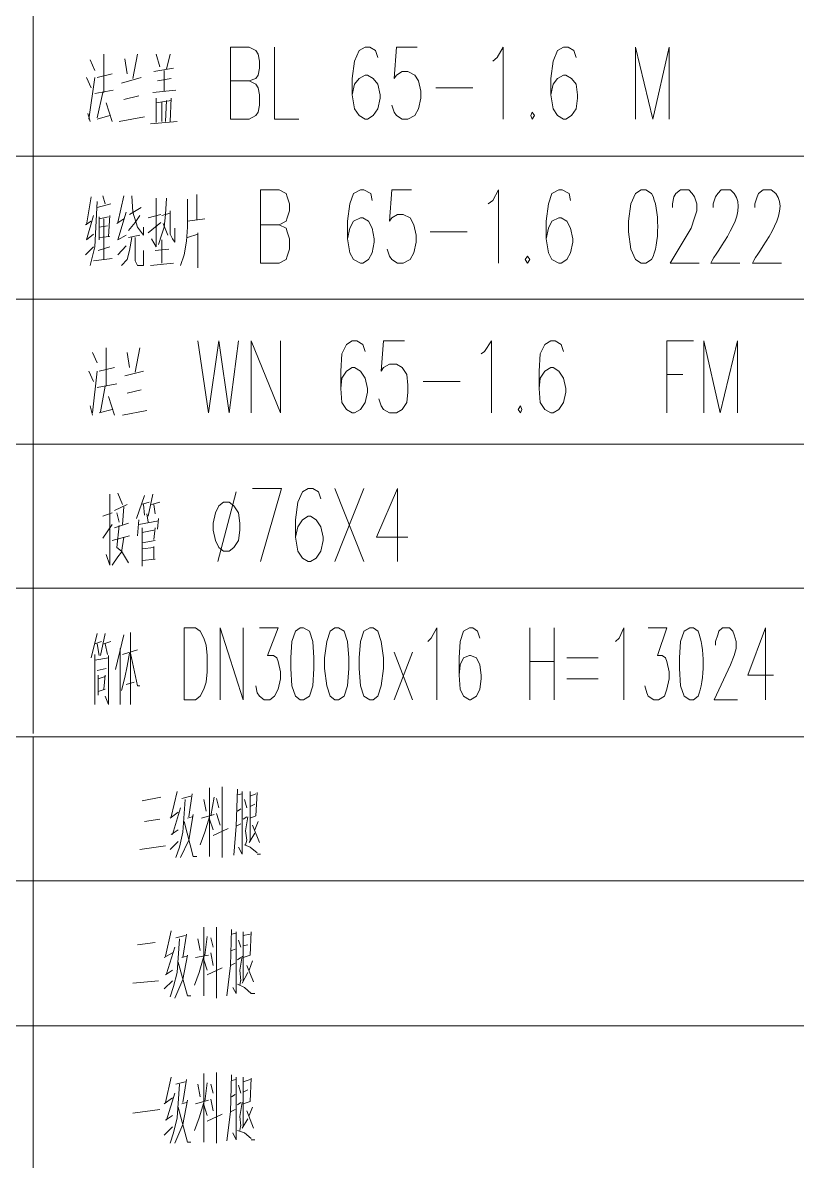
# Model space of a CAD drawing. Header units: millimetres. Extents: x 0 to 1648, y 27 to 2331.
# Drawn here: x 1278.9 to 1399, y 628.3 to 804.8 of the extents above; entities that cross this region are included whole.
import ezdxf

# ---------------------------------------------------------------- set-up
doc = ezdxf.new("R2010")
doc.units = ezdxf.units.MM
doc.layers.add('1', color=7, linetype='Continuous')

msp = doc.modelspace()

# ---------------------------------------------------------------- linework, layer by layer
at = {"layer": '1', "color": 0, "lineweight": 5}
for points in [[(1280.52, 806.451732), (1280.52, 784.131732)], [(1291.5, 794.031732), (1291.5, 799.971732)], [(1296.72, 799.971732), (1296, 796.191732)], [(1299.6, 799.971732), (1300.14, 797.991732)], [(1301.76, 799.971732), (1301.22, 797.631732)], [(1311.12, 789.891732), (1311.12, 801.051732), (1314, 801.051732), (1315.08, 800.511732), (1315.44, 799.971732), (1315.62, 798.891732), (1315.62, 797.811732), (1315.44, 796.731732), (1315.08, 796.191732), (1314, 795.831732), (1311.12, 795.831732)], [(1317.96, 801.051732), (1317.96, 789.891732), (1321.74, 789.891732)], [(1333.98, 799.431732), (1333.62, 800.511732), (1332.72, 801.051732), (1332, 801.051732), (1331.1, 800.511732), (1330.38, 798.891732), (1330.02, 796.191732), (1330.02, 793.671732), (1330.38, 791.511732), (1331.1, 790.431732), (1332, 789.891732), (1332.36, 789.891732), (1333.26, 790.431732), (1333.98, 791.511732), (1334.34, 793.131732), (1334.34, 793.671732), (1333.98, 795.291732), (1333.26, 796.191732), (1332.36, 796.731732), (1332, 796.731732), (1331.1, 796.191732), (1330.38, 795.291732), (1330.02, 793.671732)], [(1340.1, 801.051732), (1336.86, 801.051732), (1336.5, 796.191732), (1336.86, 796.731732), (1337.76, 797.271732), (1338.66, 797.271732), (1339.74, 796.731732), (1340.28, 795.831732), (1340.64, 794.211732), (1340.64, 793.131732), (1340.28, 791.511732), (1339.74, 790.431732), (1338.66, 789.891732), (1337.76, 789.891732), (1336.86, 790.431732), (1336.5, 790.971732), (1336.14, 792.051732)], [(1351.8, 798.891732), (1352.52, 799.431732), (1353.42, 801.051732), (1353.42, 789.891732)], [(1364.76, 799.431732), (1364.4, 800.511732), (1363.5, 801.051732), (1362.78, 801.051732), (1361.88, 800.511732), (1361.16, 798.891732), (1360.8, 796.191732), (1360.8, 793.671732), (1361.16, 791.511732), (1361.88, 790.431732), (1362.78, 789.891732), (1363.14, 789.891732), (1364.04, 790.431732), (1364.76, 791.511732), (1364.94, 793.131732), (1364.94, 793.671732), (1364.76, 795.291732), (1364.04, 796.191732), (1363.14, 796.731732), (1362.78, 796.731732), (1361.88, 796.191732), (1361.16, 795.291732), (1360.8, 793.671732)], [(1373.94, 789.891732), (1373.94, 801.051732), (1376.64, 789.891732), (1379.16, 801.051732), (1379.16, 789.891732)], [(1289.34, 799.071732), (1290.06, 797.451732)], [(1294.74, 799.251732), (1295.1, 796.911732)], [(1302.3, 797.811732), (1299.24, 797.271732)], [(1288.8, 796.371732), (1289.52, 794.751732)], [(1289.16, 789.891732), (1290.06, 796.371732)], [(1290.42, 796.371732), (1292.76, 796.911732)], [(1297.26, 796.371732), (1294.2, 795.471732)], [(1299.78, 795.831732), (1301.94, 796.191732)], [(1300.86, 797.451732), (1300.86, 794.211732)], [(1290.06, 793.851732), (1292.94, 794.391732)], [(1299.06, 794.031732), (1302.66, 794.391732)], [(1314, 795.831732), (1315.08, 795.291732), (1315.44, 794.751732), (1315.62, 793.671732), (1315.62, 792.051732), (1315.44, 790.971732), (1315.08, 790.431732), (1314, 789.891732), (1311.12, 789.891732)], [(1342.98, 794.751732), (1348.74, 794.751732)], [(1290.42, 790.071732), (1291.32, 794.031732)], [(1294.56, 792.951732), (1296.9, 793.491732)], [(1299.6, 789.351732), (1299.6, 793.131732)], [(1299.6, 792.411732), (1301.94, 792.771732)], [(1300.5, 792.591732), (1300.5, 789.531732)], [(1301.04, 789.531732), (1301.22, 792.771732)], [(1301.94, 793.131732), (1301.76, 789.531732)], [(1288.98, 790.791732), (1289.34, 789.531732)], [(1291.86, 792.411732), (1292.76, 789.531732)], [(1357.92, 790.971732), (1357.74, 790.431732), (1357.92, 789.891732), (1358.28, 790.431732), (1357.92, 790.971732)], [(1290.42, 789.891732), (1292.4, 790.431732)], [(1293.84, 789.531732), (1297.8, 790.251732)], [(1298.7, 789.171732), (1302.84, 789.531732)], [(1645.2, 784.131732), (1140.3, 784.131732), (1140.3, 761.811732)], [(1280.52, 784.131732), (1280.52, 761.811732)], [(1315.8, 767.571732), (1315.8, 778.911732), (1318.68, 778.911732), (1319.76, 778.371732), (1319.94, 777.831732), (1320.3, 776.751732), (1320.3, 775.671732), (1319.94, 774.591732), (1319.76, 774.051732), (1318.68, 773.511732), (1315.8, 773.511732)], [(1333.08, 777.291732), (1332.9, 778.371732), (1331.82, 778.911732), (1331.28, 778.911732), (1330.2, 778.371732), (1329.66, 776.751732), (1329.3, 774.051732), (1329.3, 771.351732), (1329.66, 769.191732), (1330.2, 768.111732), (1331.28, 767.571732), (1331.64, 767.571732), (1332.54, 768.111732), (1333.08, 769.191732), (1333.44, 770.811732), (1333.44, 771.351732), (1333.08, 772.971732), (1332.54, 774.051732), (1331.64, 774.591732), (1331.28, 774.591732), (1330.2, 774.051732), (1329.66, 772.971732), (1329.3, 771.351732)], [(1339.2, 778.911732), (1336.14, 778.911732), (1335.78, 774.051732), (1336.14, 774.591732), (1337.04, 775.131732), (1337.94, 775.131732), (1339.02, 774.591732), (1339.56, 773.511732), (1339.92, 771.891732), (1339.92, 770.811732), (1339.56, 769.191732), (1339.02, 768.111732), (1337.94, 767.571732), (1337.04, 767.571732), (1336.14, 768.111732), (1335.78, 768.651732), (1335.42, 769.731732)], [(1351.08, 776.751732), (1351.8, 777.291732), (1352.7, 778.911732), (1352.7, 767.571732)], [(1363.86, 777.291732), (1363.68, 778.371732), (1362.6, 778.911732), (1362.06, 778.911732), (1360.98, 778.371732), (1360.44, 776.751732), (1360.08, 774.051732), (1360.08, 771.351732), (1360.44, 769.191732), (1360.98, 768.111732), (1362.06, 767.571732), (1362.42, 767.571732), (1363.32, 768.111732), (1363.86, 769.191732), (1364.22, 770.811732), (1364.22, 771.351732), (1363.86, 772.971732), (1363.32, 774.051732), (1362.42, 774.591732), (1362.06, 774.591732), (1360.98, 774.051732), (1360.44, 772.971732), (1360.08, 771.351732)], [(1379.7, 776.211732), (1379.7, 776.751732), (1379.88, 777.831732), (1380.24, 778.371732), (1380.96, 778.911732), (1382.22, 778.911732), (1382.76, 778.371732), (1383.12, 777.831732), (1383.48, 776.751732), (1383.48, 775.671732), (1383.12, 774.591732), (1382.58, 772.971732), (1379.34, 767.571732), (1383.84, 767.571732)], [(1289.52, 777.831732), (1288.8, 773.511732)], [(1290.42, 777.111732), (1290.24, 773.151732), (1290.06, 770.091732), (1289.34, 767.211732)], [(1290.42, 776.211732), (1292.58, 776.751732)], [(1291.68, 776.751732), (1291.32, 778.011732)], [(1294.56, 778.011732), (1293.66, 773.871732)], [(1295.82, 778.011732), (1296, 775.491732)], [(1299.6, 777.651732), (1299.6, 770.091732), (1298.88, 771.351732)], [(1301.22, 777.651732), (1301.04, 775.131732), (1300.86, 773.151732)], [(1304.46, 777.471732), (1304.46, 773.151732), (1304.28, 770.991732), (1303.92, 768.831732), (1303.38, 767.211732)], [(1305.9, 778.191732), (1305.9, 774.231732)], [(1289.88, 772.071732), (1288.8, 771.171732), (1289.88, 774.951732)], [(1292.22, 771.711732), (1292.4, 774.951732)], [(1294.92, 775.491732), (1293.66, 771.171732)], [(1295.28, 772.611732), (1296.36, 773.871732), (1297.08, 774.951732)], [(1295.46, 775.131732), (1297.26, 776.211732)], [(1296, 775.491732), (1296.72, 773.151732), (1297.62, 771.891732)], [(1298.34, 774.591732), (1300.32, 775.131732)], [(1300.5, 774.951732), (1301.76, 775.311732)], [(1301.76, 775.671732), (1301.76, 773.151732)], [(1288.62, 773.511732), (1289.52, 774.051732)], [(1292.22, 774.771732), (1290.78, 774.411732)], [(1290.78, 774.771732), (1290.78, 771.171732)], [(1290.78, 773.151732), (1292.04, 773.331732)], [(1291.5, 768.111732), (1291.5, 774.411732)], [(1293.48, 773.691732), (1294.56, 774.411732)], [(1297.62, 771.891732), (1297.62, 773.151732)], [(1298.34, 772.251732), (1300.32, 773.871732)], [(1299.96, 770.451732), (1300.5, 772.071732), (1300.86, 773.151732)], [(1300.68, 773.691732), (1301.4, 771.891732)], [(1301.76, 773.151732), (1301.76, 772.071732), (1302.12, 771.351732)], [(1304.46, 774.051732), (1307.16, 774.411732)], [(1318.68, 773.511732), (1319.76, 772.971732), (1319.94, 772.431732), (1320.3, 771.351732), (1320.3, 769.731732), (1319.94, 768.651732), (1319.76, 768.111732), (1318.68, 767.571732), (1315.8, 767.571732)], [(1290.78, 771.531732), (1292.4, 771.711732)], [(1294.92, 771.891732), (1293.66, 771.171732)], [(1295.82, 771.531732), (1295.46, 769.551732), (1295.1, 768.111732), (1294.2, 767.211732)], [(1297.08, 771.891732), (1295.28, 771.531732)], [(1296.36, 771.531732), (1296.36, 767.931732), (1296.72, 767.211732), (1297.62, 767.211732), (1297.62, 769.551732)], [(1302.48, 770.811732), (1302.12, 771.351732)], [(1302.48, 770.811732), (1302.48, 772.971732)], [(1304.46, 771.531732), (1306.08, 772.071732)], [(1306.08, 772.251732), (1306.08, 766.851732)], [(1342.08, 772.431732), (1347.84, 772.431732)], [(1289.88, 770.091732), (1288.62, 768.831732)], [(1292.4, 770.091732), (1290.6, 769.551732)], [(1293.66, 768.831732), (1294.92, 770.271732)], [(1299.42, 769.551732), (1301.58, 769.731732)], [(1300.5, 771.171732), (1300.5, 767.571732)], [(1289.88, 767.931732), (1292.76, 768.291732)], [(1357.2, 768.651732), (1356.84, 768.111732), (1357.2, 767.571732), (1357.56, 768.111732), (1357.2, 768.651732)], [(1298.7, 767.211732), (1302.3, 767.571732)], [(1645.2, 761.991732), (1140.3, 761.991732), (1140.3, 739.491732)], [(1280.52, 761.991732), (1280.52, 739.491732)], [(1306.08, 755.511732), (1307.7, 744.351732), (1309.32, 755.511732), (1310.94, 744.351732), (1312.38, 755.511732)], [(1314.36, 744.351732), (1314.36, 755.511732), (1318.86, 744.351732), (1318.86, 755.511732)], [(1332, 753.891732), (1331.64, 754.971732), (1330.74, 755.511732), (1330.02, 755.511732), (1329.12, 754.971732), (1328.4, 753.531732), (1328.22, 750.831732), (1328.22, 748.131732), (1328.4, 745.971732), (1329.12, 744.891732), (1330.02, 744.351732), (1330.38, 744.351732), (1331.28, 744.891732), (1332, 745.971732), (1332.36, 747.591732), (1332.36, 748.131732), (1332, 749.751732), (1331.28, 750.831732), (1330.38, 751.371732), (1330.02, 751.371732), (1329.12, 750.831732), (1328.4, 749.751732), (1328.22, 748.131732)], [(1338.12, 755.511732), (1334.88, 755.511732), (1334.52, 750.831732), (1334.88, 751.371732), (1335.78, 751.911732), (1336.86, 751.911732), (1337.76, 751.371732), (1338.48, 750.291732), (1338.66, 748.671732), (1338.66, 747.591732), (1338.48, 745.971732), (1337.76, 744.891732), (1336.86, 744.351732), (1335.78, 744.351732), (1334.88, 744.891732), (1334.52, 745.431732), (1334.16, 746.511732)], [(1350, 753.531732), (1350.54, 753.891732), (1351.62, 755.511732), (1351.62, 744.351732)], [(1362.78, 753.891732), (1362.42, 754.971732), (1361.52, 755.511732), (1360.8, 755.511732), (1359.9, 754.971732), (1359.18, 753.531732), (1359, 750.831732), (1359, 748.131732), (1359.18, 745.971732), (1359.9, 744.891732), (1360.8, 744.351732), (1361.16, 744.351732), (1362.06, 744.891732), (1362.78, 745.971732), (1363.14, 747.591732), (1363.14, 748.131732), (1362.78, 749.751732), (1362.06, 750.831732), (1361.16, 751.371732), (1360.8, 751.371732), (1359.9, 750.831732), (1359.18, 749.751732), (1359, 748.131732)], [(1378.8, 744.351732), (1378.8, 755.511732), (1382.94, 755.511732)], [(1384.56, 744.351732), (1384.56, 755.511732), (1387.08, 744.351732), (1389.78, 755.511732), (1389.78, 744.351732)], [(1289.7, 753.711732), (1290.42, 752.091732)], [(1291.86, 748.491732), (1291.86, 754.431732)], [(1295.1, 753.711732), (1295.46, 751.371732)], [(1297.08, 754.431732), (1296.36, 750.651732)], [(1289.16, 750.831732), (1289.88, 749.211732)], [(1289.7, 744.351732), (1290.42, 750.831732)], [(1290.78, 750.831732), (1293.12, 751.371732)], [(1297.62, 750.831732), (1294.74, 750.111732)], [(1378.8, 750.291732), (1381.32, 750.291732)], [(1290.42, 748.311732), (1293.48, 748.851732)], [(1290.96, 744.531732), (1291.68, 748.491732)], [(1341, 749.211732), (1346.76, 749.211732)], [(1292.22, 746.871732), (1293.12, 743.991732)], [(1295.1, 747.411732), (1297.26, 747.951732)], [(1289.34, 745.431732), (1289.7, 743.991732)], [(1290.78, 744.351732), (1292.76, 744.891732)], [(1356.12, 745.431732), (1355.76, 744.891732), (1356.12, 744.351732), (1356.3, 744.891732), (1356.12, 745.431732)], [(1294.38, 743.991732), (1298.16, 744.711732)], [(1645.2, 739.491732), (1140.3, 739.491732), (1140.3, 717.171732)], [(1280.52, 739.491732), (1280.52, 717.171732)], [(1315.8, 721.311732), (1319.04, 732.651732), (1314.54, 732.651732)], [(1325.16, 731.031732), (1324.8, 732.111732), (1323.9, 732.651732), (1323.18, 732.651732), (1322.28, 732.111732), (1321.56, 730.491732), (1321.2, 727.791732), (1321.2, 725.091732), (1321.56, 722.931732), (1322.28, 721.851732), (1323.18, 721.311732), (1323.54, 721.311732), (1324.44, 721.851732), (1325.16, 722.931732), (1325.52, 724.551732), (1325.52, 725.091732), (1325.16, 726.711732), (1324.44, 727.791732), (1323.54, 728.331732), (1323.18, 728.331732), (1322.28, 727.791732), (1321.56, 726.711732), (1321.2, 725.091732)], [(1327.32, 732.651732), (1331.82, 721.311732)], [(1331.82, 732.651732), (1327.32, 721.311732)], [(1337.04, 732.651732), (1333.8, 725.091732), (1338.66, 725.091732)], [(1337.04, 732.651732), (1337.04, 721.311732)], [(1292.4, 731.751732), (1292.4, 720.771732), (1291.86, 722.391732)], [(1293.66, 731.931732), (1294.38, 730.131732)], [(1297.8, 731.571732), (1296.54, 727.971732)], [(1299.06, 731.751732), (1298.34, 728.331732)], [(1312.02, 732.111732), (1309.14, 721.311732)], [(1293.12, 729.231732), (1295.1, 730.131732)], [(1294.56, 729.771732), (1294.38, 727.071732)], [(1297.26, 730.131732), (1298.52, 730.491732)], [(1297.8, 728.511732), (1297.62, 730.131732)], [(1298.88, 730.131732), (1300.14, 730.491732)], [(1299.24, 730.131732), (1299.42, 728.691732)], [(1310.04, 730.491732), (1309.32, 729.951732), (1308.78, 728.871732), (1308.42, 727.251732), (1308.42, 726.171732), (1308.78, 724.551732), (1309.32, 723.471732), (1310.04, 722.931732), (1310.94, 722.931732), (1311.66, 723.471732), (1312.38, 724.551732), (1312.56, 726.171732), (1312.56, 727.251732), (1312.38, 728.871732), (1311.66, 729.951732), (1310.94, 730.491732), (1310.04, 730.491732)], [(1292.76, 728.871732), (1291.32, 728.331732)], [(1295.28, 727.251732), (1293.12, 726.531732)], [(1293.84, 727.431732), (1293.48, 728.871732)], [(1296.9, 727.791732), (1296.72, 725.271732)], [(1296.9, 727.071732), (1299.96, 727.611732)], [(1298.16, 728.691732), (1298.34, 727.431732)], [(1299.96, 727.971732), (1299.78, 726.351732)], [(1291.32, 724.911732), (1292.76, 727.071732)], [(1293.84, 726.891732), (1293.48, 723.471732)], [(1297.44, 726.531732), (1297.44, 720.591732)], [(1297.44, 725.811732), (1299.24, 726.171732)], [(1299.42, 726.531732), (1299.24, 724.731732)], [(1292.76, 724.551732), (1295.46, 725.271732)], [(1294.56, 725.091732), (1294.2, 722.751732)], [(1297.44, 724.191732), (1299.42, 724.551732)], [(1299.24, 723.651732), (1299.24, 721.671732)], [(1292.76, 720.771732), (1293.66, 722.031732), (1294.2, 722.751732)], [(1294.2, 722.931732), (1293.48, 723.471732)], [(1294.2, 722.931732), (1295.28, 721.131732)], [(1299.24, 723.471732), (1297.44, 723.291732)], [(1299.42, 721.671732), (1297.44, 721.491732)], [(1645.2, 717.171732), (1140.3, 717.171732), (1140.3, 694.671732)], [(1280.52, 717.171732), (1280.52, 694.671732)], [(1290.42, 710.151732), (1289.52, 706.371732)], [(1291.68, 710.151732), (1290.96, 706.731732)], [(1294.56, 709.971732), (1293.3, 704.571732)], [(1295.64, 710.331732), (1295.64, 699.171732)], [(1303.92, 699.891732), (1303.92, 711.051732), (1305.72, 711.051732), (1306.44, 710.511732), (1306.98, 709.431732), (1307.34, 708.351732), (1307.52, 706.731732), (1307.52, 704.211732), (1307.34, 702.591732), (1306.98, 701.511732), (1306.44, 700.431732), (1305.72, 699.891732), (1303.92, 699.891732)], [(1309.5, 699.891732), (1309.5, 711.051732), (1313.1, 699.891732), (1313.1, 711.051732)], [(1315.62, 711.051732), (1318.5, 711.051732), (1316.88, 706.731732), (1317.78, 706.731732), (1318.32, 706.371732), (1318.5, 705.831732), (1318.86, 704.211732), (1318.86, 703.131732), (1318.5, 701.511732), (1317.96, 700.431732), (1317.24, 699.891732), (1316.34, 699.891732), (1315.62, 700.431732), (1315.26, 700.971732), (1315.08, 702.051732)], [(1321.92, 711.051732), (1321.2, 710.511732), (1320.66, 708.891732), (1320.48, 706.371732), (1320.48, 704.751732), (1320.66, 702.051732), (1321.2, 700.431732), (1321.92, 699.891732), (1322.46, 699.891732), (1323.36, 700.431732), (1323.9, 702.051732), (1324.08, 704.751732), (1324.08, 706.371732), (1323.9, 708.891732), (1323.36, 710.511732), (1322.46, 711.051732), (1321.92, 711.051732)], [(1327.32, 711.051732), (1326.6, 710.511732), (1326.06, 708.891732), (1325.7, 706.371732), (1325.7, 704.751732), (1326.06, 702.051732), (1326.6, 700.431732), (1327.32, 699.891732), (1327.86, 699.891732), (1328.76, 700.431732), (1329.3, 702.051732), (1329.48, 704.751732), (1329.48, 706.371732), (1329.3, 708.891732), (1328.76, 710.511732), (1327.86, 711.051732), (1327.32, 711.051732)], [(1332.72, 711.051732), (1331.82, 710.511732), (1331.28, 708.891732), (1331.1, 706.371732), (1331.1, 704.751732), (1331.28, 702.051732), (1331.82, 700.431732), (1332.72, 699.891732), (1333.26, 699.891732), (1333.98, 700.431732), (1334.52, 702.051732), (1334.88, 704.751732), (1334.88, 706.371732), (1334.52, 708.891732), (1333.98, 710.511732), (1333.26, 711.051732), (1332.72, 711.051732)], [(1341.72, 708.891732), (1342.26, 709.431732), (1343.16, 711.051732), (1343.16, 699.891732)], [(1349.82, 709.431732), (1349.46, 710.511732), (1348.74, 711.051732), (1348.2, 711.051732), (1347.3, 710.511732), (1346.76, 708.891732), (1346.58, 706.371732), (1346.58, 703.671732), (1346.76, 701.511732), (1347.3, 700.431732), (1348.2, 699.891732), (1348.38, 699.891732), (1349.28, 700.431732), (1349.82, 701.511732), (1350, 703.131732), (1350, 703.671732), (1349.82, 705.291732), (1349.28, 706.371732), (1348.38, 706.731732), (1348.2, 706.731732), (1347.3, 706.371732), (1346.76, 705.291732), (1346.58, 703.671732)], [(1357.56, 711.051732), (1357.56, 699.891732)], [(1361.34, 711.051732), (1361.34, 699.891732)], [(1370.88, 708.891732), (1371.42, 709.431732), (1372.14, 711.051732), (1372.14, 699.891732)], [(1375.92, 711.051732), (1378.8, 711.051732), (1377.36, 706.731732), (1378.08, 706.731732), (1378.62, 706.371732), (1378.8, 705.831732), (1379.16, 704.211732), (1379.16, 703.131732), (1378.8, 701.511732), (1378.44, 700.431732), (1377.54, 699.891732), (1376.82, 699.891732), (1375.92, 700.431732), (1375.74, 700.971732), (1375.38, 702.051732)], [(1386.36, 708.351732), (1386.36, 708.891732), (1386.72, 709.971732), (1386.9, 710.511732), (1387.44, 711.051732), (1388.52, 711.051732), (1389.06, 710.511732), (1389.24, 709.971732), (1389.6, 708.891732), (1389.6, 707.811732), (1389.24, 706.731732), (1388.7, 705.291732), (1386.18, 699.891732), (1389.78, 699.891732)], [(1394.1, 711.051732), (1391.4, 703.671732), (1395.36, 703.671732)], [(1394.1, 711.051732), (1394.1, 699.891732)], [(1290.06, 708.531732), (1291.14, 708.891732)], [(1290.78, 706.731732), (1290.42, 708.531732)], [(1291.5, 708.531732), (1292.58, 708.891732)], [(1291.68, 708.531732), (1292.04, 706.911732)], [(1294.02, 699.171732), (1294.02, 707.811732)], [(1290.06, 706.911732), (1290.06, 699.171732)], [(1290.06, 706.011732), (1292.22, 706.371732)], [(1292.22, 699.171732), (1292.22, 706.731732)], [(1295.46, 707.091732), (1295.1, 705.111732), (1294.74, 703.311732), (1294.2, 701.331732)], [(1294.38, 706.911732), (1296.72, 707.631732)], [(1295.64, 707.091732), (1296.72, 702.051732), (1297.08, 702.051732)], [(1336.5, 707.271732), (1339.38, 699.891732)], [(1339.38, 707.271732), (1336.5, 699.891732)], [(1363.32, 706.371732), (1368.18, 706.371732)], [(1290.42, 704.391732), (1291.86, 704.751732)], [(1357.56, 705.831732), (1361.34, 705.831732)], [(1290.6, 700.611732), (1290.6, 703.671732)], [(1290.6, 703.131732), (1291.68, 703.491732)], [(1291.68, 703.671732), (1291.5, 701.511732)], [(1294.92, 702.231732), (1296.18, 702.591732)], [(1363.32, 703.131732), (1368.18, 703.131732)], [(1291.68, 701.511732), (1290.6, 701.151732)], [(1292.22, 699.171732), (1291.68, 700.431732)], [(1645.2, 694.131732), (1140.3, 694.131732), (1140.3, 671.811732)], [(1280.52, 694.131732), (1280.52, 671.811732)], [(1302.84, 685.671732), (1301.94, 681.711732)], [(1303.56, 684.591732), (1305, 684.951732)], [(1305.18, 685.311732), (1304.64, 681.711732)], [(1307.88, 686.211732), (1307.88, 675.591732)], [(1309.86, 675.411732), (1309.86, 686.391732)], [(1312.2, 686.031732), (1312.02, 680.271732), (1311.66, 675.771732)], [(1312.2, 685.131732), (1312.92, 685.311732)], [(1312.92, 685.671732), (1312.92, 675.951732)], [(1314.18, 685.671732), (1314.18, 677.931732)], [(1314.18, 684.951732), (1315.08, 685.311732)], [(1315.26, 685.491732), (1315.08, 681.891732)], [(1297.44, 684.231732), (1300.32, 684.771732)], [(1303.38, 683.151732), (1302.12, 679.011732)], [(1304.1, 684.411732), (1303.74, 679.371732), (1303.2, 677.031732), (1302.66, 675.411732)], [(1306.98, 684.411732), (1307.34, 682.611732)], [(1308.6, 684.771732), (1308.06, 681.891732)], [(1308.96, 684.591732), (1309.32, 683.151732)], [(1313.28, 684.411732), (1313.64, 683.151732)], [(1314.18, 683.331732), (1314.9, 683.691732)], [(1297.8, 680.991732), (1300.14, 681.351732)], [(1301.76, 681.531732), (1303.02, 682.431732)], [(1305.36, 682.071732), (1304.64, 678.111732), (1303.38, 675.411732)], [(1304.46, 681.531732), (1305.18, 681.711732)], [(1307.88, 681.711732), (1307.16, 679.371732), (1306.44, 677.391732)], [(1306.62, 681.531732), (1308.6, 682.071732)], [(1307.88, 681.351732), (1308.42, 679.731732)], [(1308.96, 682.251732), (1309.5, 680.451732)], [(1312.2, 682.611732), (1312.74, 682.971732)], [(1313.1, 681.351732), (1313.64, 681.711732)], [(1313.82, 681.711732), (1313.46, 679.551732), (1313.64, 678.111732)], [(1314.18, 681.531732), (1315.08, 681.891732)], [(1301.94, 679.011732), (1303.02, 679.731732)], [(1303.92, 680.991732), (1305.36, 675.591732), (1305.9, 675.591732)], [(1308.42, 678.831732), (1310.76, 679.911732)], [(1312.02, 680.271732), (1312.74, 680.631732)], [(1314.54, 680.451732), (1315.62, 677.751732)], [(1315.44, 680.991732), (1314.9, 679.731732)], [(1301.76, 676.671732), (1303.02, 677.931732)], [(1313.46, 677.391732), (1313.64, 678.111732)], [(1314, 677.751732), (1314.9, 679.191732)], [(1301.04, 677.211732), (1297.08, 676.671732)], [(1312.92, 675.951732), (1312.38, 677.031732)], [(1313.28, 677.391732), (1314.18, 677.031732), (1315.26, 676.131732)], [(1315.26, 675.951732), (1315.8, 675.951732)], [(1645.2, 671.811732), (1140.3, 671.811732), (1140.3, 649.311732)], [(1280.52, 671.811732), (1280.52, 649.311732)], [(1301.94, 664.071732), (1301.04, 660.111732)], [(1306.98, 664.611732), (1306.98, 653.991732)], [(1308.96, 653.631732), (1308.96, 664.611732)], [(1311.3, 664.251732), (1311.12, 658.671732), (1310.58, 653.991732)], [(1311.3, 663.531732), (1312.02, 663.711732)], [(1312.02, 663.891732), (1312.02, 654.351732)], [(1313.1, 663.891732), (1313.1, 656.331732)], [(1314.36, 663.891732), (1314.18, 660.291732)], [(1296.72, 661.911732), (1299.42, 662.271732)], [(1303.2, 662.811732), (1302.84, 657.591732), (1302.3, 655.431732), (1301.76, 653.811732)], [(1302.66, 662.991732), (1304.1, 663.351732)], [(1304.28, 663.531732), (1303.74, 659.931732)], [(1306.08, 662.811732), (1306.44, 661.011732)], [(1307.52, 663.171732), (1307.16, 660.291732)], [(1308.06, 662.991732), (1308.42, 661.551732)], [(1312.38, 662.631732), (1312.74, 661.551732)], [(1313.1, 663.351732), (1314.18, 663.531732)], [(1313.1, 661.731732), (1313.82, 661.911732)], [(1300.86, 659.931732), (1302.12, 660.651732)], [(1302.48, 661.551732), (1301.22, 657.411732)], [(1304.46, 660.291732), (1303.74, 656.511732), (1302.48, 653.631732)], [(1303.56, 659.931732), (1304.28, 660.111732)], [(1306.98, 660.111732), (1306.26, 657.591732), (1305.54, 655.611732)], [(1305.72, 659.931732), (1307.7, 660.291732)], [(1308.06, 660.651732), (1308.42, 658.671732)], [(1311.3, 661.011732), (1311.84, 661.191732)], [(1312.92, 660.111732), (1312.56, 657.951732), (1312.74, 656.331732)], [(1313.1, 659.931732), (1314.18, 660.291732)], [(1303.02, 659.211732), (1304.46, 653.991732), (1305, 653.991732)], [(1306.98, 659.571732), (1307.52, 657.951732)], [(1307.52, 657.231732), (1309.86, 658.311732)], [(1311.12, 658.671732), (1311.84, 659.031732)], [(1312.2, 659.571732), (1312.74, 659.931732)], [(1313.64, 658.671732), (1314.72, 656.151732)], [(1314.54, 659.391732), (1314, 657.951732)], [(1301.04, 657.231732), (1302.12, 657.951732)], [(1312.92, 655.971732), (1313.82, 657.591732)], [(1296, 655.971732), (1299.96, 656.331732)], [(1300.86, 655.071732), (1302.12, 656.331732)], [(1312.02, 654.351732), (1311.48, 655.251732)], [(1312.2, 655.791732), (1313.28, 655.251732), (1314.36, 654.351732)], [(1312.56, 655.611732), (1312.74, 656.511732)], [(1314.36, 654.351732), (1314.9, 654.351732)], [(1645.2, 649.311732), (1140.3, 649.311732), (1140.3, 626.811732)], [(1280.52, 649.311732), (1280.52, 626.811732)], [(1301.94, 641.391732), (1301.04, 637.431732)], [(1302.66, 640.311732), (1304.1, 640.671732)], [(1304.28, 641.031732), (1303.74, 637.431732)], [(1306.98, 641.931732), (1306.98, 631.311732)], [(1308.96, 631.131732), (1308.96, 642.111732)], [(1311.3, 641.751732), (1311.12, 635.991732), (1310.58, 631.491732)], [(1311.3, 640.851732), (1312.02, 641.031732)], [(1312.02, 641.391732), (1312.02, 631.671732)], [(1313.1, 641.391732), (1313.1, 633.651732)], [(1313.1, 640.671732), (1314.18, 641.031732)], [(1314.36, 641.211732), (1314.18, 637.611732)], [(1303.2, 640.311732), (1302.84, 635.091732), (1302.3, 632.751732), (1301.76, 631.131732)], [(1306.08, 640.311732), (1306.44, 638.331732)], [(1307.52, 640.491732), (1307.16, 637.611732)], [(1308.06, 640.311732), (1308.42, 638.871732)], [(1312.38, 640.131732), (1312.74, 638.871732)], [(1313.1, 639.051732), (1313.82, 639.411732)], [(1300.86, 637.251732), (1302.12, 638.151732)], [(1302.48, 638.871732), (1301.22, 634.731732)], [(1304.46, 637.791732), (1303.74, 634.011732), (1302.48, 631.131732)], [(1303.56, 637.251732), (1304.28, 637.431732)], [(1306.98, 637.431732), (1306.26, 635.091732), (1305.54, 633.111732)], [(1305.72, 637.251732), (1307.7, 637.791732)], [(1308.06, 637.971732), (1308.42, 636.171732)], [(1311.3, 638.331732), (1311.84, 638.691732)], [(1312.2, 637.071732), (1312.74, 637.431732)], [(1312.92, 637.431732), (1312.56, 635.271732), (1312.74, 633.831732)], [(1313.1, 637.251732), (1314.18, 637.611732)], [(1296, 635.811732), (1300.14, 636.351732)], [(1301.04, 634.731732), (1302.12, 635.451732)], [(1303.02, 636.711732), (1304.46, 631.311732), (1305, 631.311732)], [(1306.98, 637.071732), (1307.52, 635.451732)], [(1307.52, 634.551732), (1309.86, 635.631732)], [(1311.12, 635.991732), (1311.84, 636.351732)], [(1313.64, 636.171732), (1314.72, 633.471732)], [(1314.54, 636.711732), (1314, 635.451732)], [(1300.86, 632.391732), (1302.12, 633.651732)], [(1312.56, 633.111732), (1312.74, 634.011732)], [(1312.92, 633.471732), (1313.82, 634.911732)], [(1312.02, 631.671732), (1311.48, 632.751732)], [(1312.2, 633.111732), (1313.28, 632.751732), (1314.36, 631.851732)], [(1314.36, 631.671732), (1314.9, 631.671732)]]:
    msp.add_lwpolyline(points, dxfattribs=at)
for points, knots in [([(1374.84, 778.911732), (1374.84, 778.911732), (1373.94, 778.371732), (1373.94, 778.371732), (1373.94, 778.371732), (1373.22, 776.751732), (1373.22, 776.751732), (1373.22, 776.751732), (1372.86, 774.051732), (1372.86, 774.051732), (1372.86, 774.051732), (1372.86, 772.431732), (1372.86, 772.431732), (1372.86, 772.431732), (1373.22, 769.731732), (1373.22, 769.731732), (1373.22, 769.731732), (1373.94, 768.111732), (1373.94, 768.111732), (1373.94, 768.111732), (1374.84, 767.571732), (1374.84, 767.571732), (1374.84, 767.571732), (1375.56, 767.571732), (1375.56, 767.571732), (1375.56, 767.571732), (1376.46, 768.111732), (1376.46, 768.111732), (1377.72, 770.451732), (1377.72, 776.031732), (1376.46, 778.371732), (1376.46, 778.371732), (1375.56, 778.911732), (1375.56, 778.911732), (1375.56, 778.911732), (1374.84, 778.911732), (1374.84, 778.911732)], [0, 0, 0, 0, 1, 1, 1, 2, 2, 2, 3, 3, 3, 4, 4, 4, 5, 5, 5, 6, 6, 6, 7, 7, 7, 8, 8, 8, 9, 9, 9, 10, 10, 10, 11, 11, 11, 12, 12, 12, 12]), ([(1386, 776.211732), (1386, 776.211732), (1386, 776.751732), (1386, 776.751732), (1386, 776.751732), (1386.36, 777.831732), (1386.36, 777.831732), (1386.36, 777.831732), (1386.72, 778.371732), (1386.72, 778.371732), (1386.72, 778.371732), (1387.26, 778.911732), (1387.26, 778.911732), (1387.26, 778.911732), (1388.7, 778.911732), (1388.7, 778.911732), (1388.7, 778.911732), (1389.24, 778.371732), (1389.24, 778.371732), (1391.76, 775.311732), (1386.36, 769.371732), (1385.64, 767.571732), (1385.64, 767.571732), (1390.14, 767.571732), (1390.14, 767.571732)], [0, 0, 0, 0, 1, 1, 1, 2, 2, 2, 3, 3, 3, 4, 4, 4, 5, 5, 5, 6, 6, 6, 7, 7, 7, 8, 8, 8, 8]), ([(1392.48, 776.211732), (1392.48, 776.211732), (1392.48, 776.751732), (1392.48, 776.751732), (1392.48, 776.751732), (1392.84, 777.831732), (1392.84, 777.831732), (1392.84, 777.831732), (1393.02, 778.371732), (1393.02, 778.371732), (1393.02, 778.371732), (1393.74, 778.911732), (1393.74, 778.911732), (1393.74, 778.911732), (1395, 778.911732), (1395, 778.911732), (1395, 778.911732), (1395.72, 778.371732), (1395.72, 778.371732), (1398.24, 775.311732), (1392.84, 769.371732), (1392.12, 767.571732), (1392.12, 767.571732), (1396.62, 767.571732), (1396.62, 767.571732)], [0, 0, 0, 0, 1, 1, 1, 2, 2, 2, 3, 3, 3, 4, 4, 4, 5, 5, 5, 6, 6, 6, 7, 7, 7, 8, 8, 8, 8]), ([(1382.4, 711.051732), (1382.4, 711.051732), (1381.5, 710.511732), (1381.5, 710.511732), (1381.5, 710.511732), (1380.96, 708.891732), (1380.96, 708.891732), (1380.96, 708.891732), (1380.78, 706.371732), (1380.78, 706.371732), (1380.78, 706.371732), (1380.78, 704.751732), (1380.78, 704.751732), (1380.78, 704.751732), (1380.96, 702.051732), (1380.96, 702.051732), (1380.96, 702.051732), (1381.5, 700.431732), (1381.5, 700.431732), (1381.5, 700.431732), (1382.4, 699.891732), (1382.4, 699.891732), (1382.4, 699.891732), (1382.94, 699.891732), (1382.94, 699.891732), (1382.94, 699.891732), (1383.66, 700.431732), (1383.66, 700.431732), (1384.74, 702.771732), (1384.74, 708.171732), (1383.66, 710.511732), (1383.66, 710.511732), (1382.94, 711.051732), (1382.94, 711.051732), (1382.94, 711.051732), (1382.4, 711.051732), (1382.4, 711.051732)], [0, 0, 0, 0, 1, 1, 1, 2, 2, 2, 3, 3, 3, 4, 4, 4, 5, 5, 5, 6, 6, 6, 7, 7, 7, 8, 8, 8, 9, 9, 9, 10, 10, 10, 11, 11, 11, 12, 12, 12, 12])]:
    msp.add_open_spline(points, degree=3, knots=knots, dxfattribs=at)

doc.saveas('drawing.dxf')
